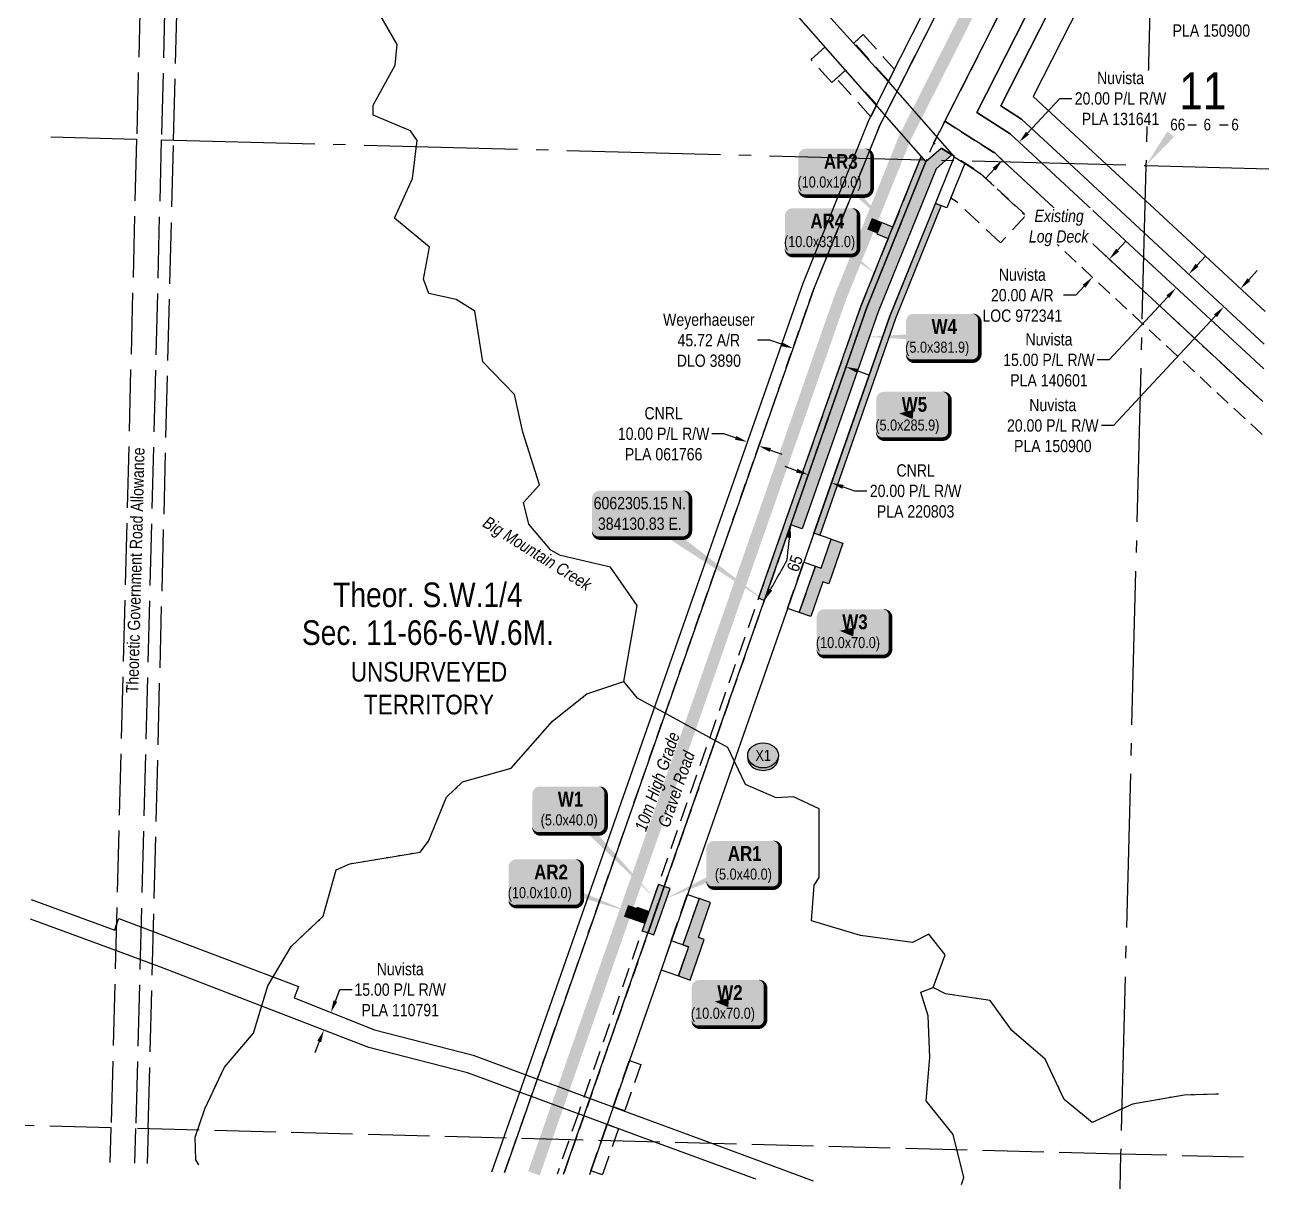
# Model space of a CAD drawing. Extents: x 382218 to 386165, y 6061827 to 6065494.
# Drawn here: x 383530 to 384559, y 6061827 to 6062773 of the extents above; entities that cross this region are included whole.
import ezdxf
from ezdxf.enums import TextEntityAlignment as Align

# ---------------------------------------------------------------- set-up
doc = ezdxf.new("R2010")
doc.units = 0
doc.header["$LTSCALE"] = 5
doc.header["$PDMODE"] = 35
doc.header["$PDSIZE"] = 0.5
for name, pattern in [('foc-ACCESSROAD', [3.75, 2.5, -1.25]), ('foc-QUARTERLINE', [33, 25, -3, 2, -3]), ('foc-UNSURVEYED', [12.5, 10, -2.5]), ('foc-WHEELTRACKS', [2, 0.4, -1.6]), ('HIDDEN2', [4.7625, 3.175, -1.5875])]:
    doc.linetypes.add(name, pattern=pattern)
doc.layers.get('Defpoints').update_dxf_attribs({"color": 9})
for name, color, linetype in [('10', 1, 'Continuous'), ('9', 3, 'Continuous'), ('AS-ROADS', 254, 'Continuous'), ('C-RW', 13, 'Continuous'), ('C-SYMBOL', 7, 'Continuous'), ('DETAIL-T', 7, 'Continuous'), ('F-AR', 190, 'foc-ACCESSROAD'), ('F-RW', 190, 'Continuous'), ('L-ROAD-T', 7, 'Continuous'), ('L-SECLBL', 7, 'Continuous'), ('L-SECQ', 8, 'foc-QUARTERLINE'), ('L-UNS-T', 3, 'Continuous'), ('L-USEC', 7, 'foc-UNSURVEYED'), ('P-CROSSINGS', 250, 'Continuous'), ('P-TEMP-BLOCKS', 250, 'Continuous'), ('P-TEMP-BLUE', 146, 'Continuous'), ('P-WORKAREA', 113, 'Continuous'), ('P-WORKAREA-H', 111, 'Continuous'), ('T-CREEK', 160, 'Continuous'), ('T-EXISTING RTF', 220, 'HIDDEN2'), ('T-EXISTING RTF-T', 220, 'Continuous'), ('T-WATER-P3', 160, 'foc-WHEELTRACKS'), ('T-WATER-T', 170, 'Continuous')]:
    doc.layers.add(name, color=color, linetype=linetype)
for name, color, linetype, lineweight in [('C-RW-T', 13, 'Continuous', 9), ('F-AR-T', 190, 'Continuous', 9), ('F-RW-T', 190, 'Continuous', 9), ('T-TEXT', 48, 'Continuous', 18), ('T-TIE-T', 201, 'Continuous', 18)]:
    doc.layers.add(name, color=color, linetype=linetype, lineweight=lineweight)
doc.layers.add('P-TEMP-BLUE-H', color=7, linetype='Continuous', true_color=0x99e6ff)
doc.styles.add('175L', font='ARIALN.TTF', dxfattribs={"height": 20})
doc.styles.add('80', font='ARIALN.TTF', dxfattribs={"height": 10})
doc.styles.add('80CG', font='ARIALN.TTF', dxfattribs={"height": 10})
doc.styles.add('80L', font='ARIALN.TTF', dxfattribs={"height": 10})
doc.styles.add('BOLD', font='ARIALNB.TTF')
doc.styles.add('Crossing', font='ARIALN.TTF', dxfattribs={"height": 10})
doc.styles.add('foc-LtypeFont', font='ARIALN.TTF', dxfattribs={"height": 7.35})
doc.styles.add('SIMPLEX', font='ARIALN.TTF')
doc.linetypes.add('foc-TOPO-flowdirection-NOLINE', pattern='A,0,[">",foc-LtypeFont,S=0.3,R=0,X=0,Y=-0.945],-20,[">",foc-LtypeFont,S=0.3,R=0,X=0,Y=-0.945],0', length=20)
doc.dimstyles.new('Compass 5 000', dxfattribs={"dimscale": 5, "dimtxt": 9, "dimasz": 2, "dimexe": 0.2, "dimexo": 0.0625, "dimgap": 0.5, "dimtad": 0, "dimtih": 1, "dimtoh": 1, "dimzin": 0, "dimdsep": 46, "dimtxsty": '80CG', "dimcen": 0.1, "dimse1": 1, "dimse2": 1, "dimclrd": 256, "dimclrt": 256, "dimaunit": 1, "dimadec": 4, "dimazin": 0, "dimtfac": 0.06, "dimtofl": 0, "dimtmove": 0, "dimatfit": 1, "dimfxl": 0.2, "dimtolj": 1, "dimtzin": 0, "dimlwd": -1, "dimarcsym": 0})

# ---------------------------------------------------------------- blocks, each defined once
blk = doc.blocks.new('*D19')
at = {"layer": 'Defpoints', "color": 0, "transparency": 16777216}
for p in [(384154.3, 6062510.1), (384029, 6062152.5), (384072.1, 6062137.4)]:
    blk.add_point(p, dxfattribs=at)
at = {"layer": 'F-AR-T', "transparency": 16777216}
for p, q in [((384135.4, 6062516.7), (384125.4, 6062516.7)), ((384144.8, 6062513.4), (384135.4, 6062516.7)), ((384206.8, 6062491.7), (384216.3, 6062488.4))]:
    blk.add_line(p, q, dxfattribs=at)
for points in [[(384145.4, 6062515), (384144.3, 6062511.8), (384154.3, 6062510.1)], [(384207.4, 6062493.3), (384206.3, 6062490.1), (384197.4, 6062495)]]:
    blk.add_solid(points, dxfattribs=at)
at = {"layer": 'F-AR-T', "transparency": 16777216, "insert": (384085.7, 6062516.7), "char_height": 10, "attachment_point": 5, "style": '80CG'}
blk.add_mtext('\\A1;Weyerhaeuser\\P45.72 A/R\\PDLO 3890', dxfattribs=at)
blk = doc.blocks.new('*D23')
at = {"layer": 'Defpoints', "color": 0, "transparency": 16777216}
for p in [(384417, 6062577.4), (384397.8, 6062568), (384403.4, 6062562.8)]:
    blk.add_point(p, dxfattribs=at)
at = {"layer": 'F-RW-T', "transparency": 16777216}
for p, q in [((384418.2, 6062590), (384425, 6062597.3)), ((384384.2, 6062553.3), (384374.2, 6062553.3)), ((384391, 6062560.6), (384384.2, 6062553.3))]:
    blk.add_line(p, q, dxfattribs=at)
for points in [[(384417, 6062591.1), (384419.4, 6062588.8), (384411.4, 6062582.6)], [(384389.8, 6062561.8), (384392.2, 6062559.5), (384397.8, 6062568)]]:
    blk.add_solid(points, dxfattribs=at)
at = {"layer": 'F-RW-T', "transparency": 16777216, "insert": (384340.7, 6062553.3), "char_height": 10, "attachment_point": 5, "style": '80CG'}
blk.add_mtext('\\A1;Nuvista\\P20.00 A/R\\PLOC 972341', dxfattribs=at)
blk = doc.blocks.new('*D25')
at = {"layer": 'Defpoints', "color": 0, "transparency": 16777216}
for p in [(383775.8, 6061970.8), (383778.2, 6061969.9), (383770.1, 6061956.5)]:
    blk.add_point(p, dxfattribs=at)
at = {"layer": 'F-RW-T', "transparency": 16777216}
for p, q in [((383781.9, 6061979.2), (383785.5, 6061988.5)), ((383785.5, 6061988.5), (383795.5, 6061988.5)), ((383768.8, 6061946.3), (383765.1, 6061937))]:
    blk.add_line(p, q, dxfattribs=at)
for points in [[(383780.3, 6061979.8), (383783.4, 6061978.6), (383778.2, 6061969.9)], [(383767.2, 6061946.9), (383770.3, 6061945.7), (383772.5, 6061955.6)]]:
    blk.add_solid(points, dxfattribs=at)
at = {"layer": 'F-RW-T', "transparency": 16777216, "insert": (383834.6, 6061988.5), "char_height": 10, "attachment_point": 5, "style": '80CG'}
blk.add_mtext('\\A1;Nuvista\\P15.00 P/L R/W^JPLA 110791', dxfattribs=at)
blk = doc.blocks.new('*D26')
at = {"layer": 'Defpoints', "color": 0, "transparency": 16777216}
for p in [(384324.5, 6062663.2), (384377.3, 6062641.5), (384363.7, 6062626.8)]:
    blk.add_point(p, dxfattribs=at)
at = {"layer": 'F-RW-T', "transparency": 16777216}
for p, q in [((384345, 6062685.2), (384371.1, 6062713.3)), ((384371.1, 6062713.3), (384381.1, 6062713.3)), ((384317.7, 6062655.8), (384310.9, 6062648.5))]:
    blk.add_line(p, q, dxfattribs=at)
for points in [[(384343.7, 6062686.3), (384346.2, 6062684), (384338.2, 6062677.8)], [(384316.5, 6062657), (384319, 6062654.7), (384324.5, 6062663.2)]]:
    blk.add_solid(points, dxfattribs=at)
at = {"layer": 'F-RW-T', "transparency": 16777216, "insert": (384420.6, 6062713.3), "char_height": 10, "attachment_point": 5, "style": '80CG', "bg_fill": 3, "box_fill_scale": 1.1, "bg_fill_color": 256, "bg_fill_true_color": 13158600, "bg_fill_transparency": 0}
blk.add_mtext('\\A1;Nuvista\\P20.00 P/L R/W\\PPLA 131641', dxfattribs=at)
blk = doc.blocks.new('*D27')
at = {"layer": 'Defpoints', "color": 0, "transparency": 16777216}
for p in [(384466.9, 6062579), (384456.7, 6062568), (384465.9, 6062559.4)]:
    blk.add_point(p, dxfattribs=at)
at = {"layer": 'F-RW-T', "transparency": 16777216}
for p, q in [((384482.9, 6062577.8), (384489.7, 6062585.1)), ((384459.1, 6062552.1), (384411.5, 6062500.7)), ((384411.5, 6062500.7), (384401.5, 6062500.7))]:
    blk.add_line(p, q, dxfattribs=at)
for points in [[(384481.7, 6062578.9), (384484.1, 6062576.6), (384476.1, 6062570.4)], [(384457.9, 6062553.2), (384460.3, 6062551), (384465.9, 6062559.4)]]:
    blk.add_solid(points, dxfattribs=at)
at = {"layer": 'F-RW-T', "transparency": 16777216, "insert": (384362.4, 6062500.7), "char_height": 10, "attachment_point": 5, "style": '80CG'}
blk.add_mtext('\\A1;Nuvista\\P15.00 P/L R/W\\PPLA 140601', dxfattribs=at)
blk = doc.blocks.new('*D28')
at = {"layer": 'Defpoints', "color": 0, "transparency": 16777216}
for p in [(384513.1, 6062563.4), (384499.5, 6062548.7), (384504.6, 6062543.9)]:
    blk.add_point(p, dxfattribs=at)
at = {"layer": 'F-RW-T', "transparency": 16777216}
for p, q in [((384525, 6062565.9), (384531.8, 6062573.3)), ((384497.8, 6062536.6), (384415, 6062447.3)), ((384415, 6062447.3), (384405, 6062447.3))]:
    blk.add_line(p, q, dxfattribs=at)
for points in [[(384523.8, 6062567.1), (384526.2, 6062564.8), (384518.2, 6062558.6)], [(384496.6, 6062537.7), (384499.1, 6062535.5), (384504.6, 6062543.9)]]:
    blk.add_solid(points, dxfattribs=at)
at = {"layer": 'F-RW-T', "transparency": 16777216, "insert": (384365.5, 6062447.3), "char_height": 10, "attachment_point": 5, "style": '80CG'}
blk.add_mtext('\\A1;Nuvista\\P20.00 P/L R/W\\PPLA 150900', dxfattribs=at)
blk = doc.blocks.new('*D30')
at = {"layer": 'Defpoints', "color": 0, "transparency": 16777216}
for p in [(384379.7, 6062818.3), (384368.7, 6062796.7), (384386.5, 6062787.6)]:
    blk.add_point(p, dxfattribs=at)
at = {"layer": 'F-RW-T', "transparency": 16777216}
for p, q in [((384370.8, 6062822.9), (384361.9, 6062827.4)), ((384406.4, 6062804.7), (384444.9, 6062785.2)), ((384444.9, 6062785.2), (384454.9, 6062785.2))]:
    blk.add_line(p, q, dxfattribs=at)
for points in [[(384371.5, 6062824.3), (384370, 6062821.4), (384379.7, 6062818.3)], [(384407.2, 6062806.2), (384405.7, 6062803.3), (384397.5, 6062809.3)]]:
    blk.add_solid(points, dxfattribs=at)
at = {"layer": 'F-RW-T', "transparency": 16777216, "insert": (384494.5, 6062785.2), "char_height": 10, "attachment_point": 5, "style": '80CG'}
blk.add_mtext('\\A1;Nuvista\\P20.00 P/L R/W\\PPLA 150900', dxfattribs=at)
blk = doc.blocks.new('L-SECLBL')
at = {"layer": '9', "color": 7}
for p, q in [((-5.1, -27.8), (-12.3, -27.8)), ((20.7, -27.8), (13.5, -27.8))]:
    blk.add_line(p, q, dxfattribs=at)
at = {"layer": '10', "color": 2, "style": 'SIMPLEX'}
blk.add_attdef('SEC', text='', height=30, dxfattribs=at).set_placement((0, 0), align=Align.MIDDLE)
at = {"layer": '10', "color": 5, "style": '80L'}
blk.add_attdef('TWP', text='', height=9.5, dxfattribs=at).set_placement((-14.4, -27.4), align=Align.MIDDLE_RIGHT)
blk.add_attdef('RGE', text='', height=9.5, dxfattribs=at).set_placement((3.6, -27.4), align=Align.MIDDLE_CENTER)
blk.add_attdef('MER', text='', height=9.5, dxfattribs=at).set_placement((23.2, -27.4), align=Align.MIDDLE_LEFT)
blk = doc.blocks.new('*D32')
at = {"layer": 'C-RW-T', "transparency": 16777216}
for p, q in [((384098, 6062440.6), (384088, 6062440.6)), ((384107.5, 6062437.3), (384098, 6062440.6)), ((384135.8, 6062427.4), (384145.2, 6062424.1))]:
    blk.add_line(p, q, dxfattribs=at)
for points in [[(384108, 6062438.9), (384106.9, 6062435.8), (384116.9, 6062434)], [(384136.3, 6062429), (384135.2, 6062425.9), (384126.3, 6062430.7)]]:
    blk.add_solid(points, dxfattribs=at)
at = {"layer": 'Defpoints', "color": 0, "transparency": 16777216}
for p in [(384116.9, 6062434), (384114.8, 6062428.1), (384124.3, 6062424.8)]:
    blk.add_point(p, dxfattribs=at)
at = {"layer": 'C-RW-T', "transparency": 16777216, "insert": (384048.9, 6062440.6), "char_height": 10, "attachment_point": 5, "style": '80CG'}
blk.add_mtext('\\A1;CNRL\\P10.00 P/L R/W\\PPLA 061766', dxfattribs=at)
blk = doc.blocks.new('*D34')
at = {"layer": 'C-RW-T', "transparency": 16777216}
for p, q in [((384157.1, 6062410.6), (384147.7, 6062413.9)), ((384194.9, 6062397.4), (384204.3, 6062394.1)), ((384204.3, 6062394.1), (384214.3, 6062394.1))]:
    blk.add_line(p, q, dxfattribs=at)
for points in [[(384157.7, 6062412.2), (384156.6, 6062409), (384166.6, 6062407.3)], [(384195.4, 6062399), (384194.3, 6062395.8), (384185.4, 6062400.7)]]:
    blk.add_solid(points, dxfattribs=at)
at = {"layer": 'Defpoints', "color": 0, "transparency": 16777216}
for p in [(384185.4, 6062400.7), (384135, 6062317), (384153.8, 6062310.4)]:
    blk.add_point(p, dxfattribs=at)
at = {"layer": 'C-RW-T', "transparency": 16777216, "insert": (384253.9, 6062394.1), "char_height": 10, "attachment_point": 5, "style": '80CG'}
blk.add_mtext('\\A1;CNRL\\P20.00 P/L R/W\\PPLA 220803', dxfattribs=at)
blk = doc.blocks.new('*U42')
h = blk.add_hatch(color=111)
edge = h.paths.add_edge_path()
edge.add_line((-24, -20), (24, -20))
edge.add_arc((24, -14), 6, 270, 360)
edge.add_line((30, -14), (30, 12.5))
edge.add_arc((24, 12.5), 6, 0, 90)
edge.add_line((24, 18.5), (-24, 18.5))
edge.add_arc((-24, 12.5), 6, 90, 180)
edge.add_line((-30, 12.5), (-30, -14))
edge.add_arc((-24, -14), 6, 180, 270)
at = {"color": 250, "flags": 128}
blk.add_lwpolyline([(-24, -20, 3, 3, 0), (24, -20, 3, 3, 0.414214), (30, -14, 3, 3, 0), (30, 12.5, 3, 0, 0.414214), (24, 18.5, 0, 0, 0), (-24, 18.5, 0, 0, 0.414214), (-30, 12.5, 0, 0, 0), (-30, -14, 0, 3, 0.414214)], format="xyseb", close=True, dxfattribs=at)
at = {"flags": 128}
blk.add_lwpolyline([(-65.2, -29.3, 0, 7.5, 0), (0, 0, 0, 0, 0)], format="xyseb", dxfattribs=at)
at = {"color": 250}
for tag, p, height, style in [('TEMP_AREA_W1_001', (-9.2, 2.2), 12, 'BOLD'), ('ENTER_TEXT_001', (-30.7, -13.1), 9, '80')]:
    blk.add_attdef(tag, p, '', height=height, dxfattribs=dict(at, style=style))
blk = doc.blocks.new('*U36')
h = blk.add_hatch(color=111)
edge = h.paths.add_edge_path()
edge.add_line((-24, -20), (24, -20))
edge.add_arc((24, -14), 6, 270, 360)
edge.add_line((30, -14), (30, 12.5))
edge.add_arc((24, 12.5), 6, 0, 90)
edge.add_line((24, 18.5), (-24, 18.5))
edge.add_arc((-24, 12.5), 6, 90, 180)
edge.add_line((-30, 12.5), (-30, -14))
edge.add_arc((-24, -14), 6, 180, 270)
at = {"color": 250, "flags": 128}
blk.add_lwpolyline([(-24, -20, 3, 3, 0), (24, -20, 3, 3, 0.414214), (30, -14, 3, 3, 0), (30, 12.5, 3, 0, 0.414214), (24, 18.5, 0, 0, 0), (-24, 18.5, 0, 0, 0.414214), (-30, 12.5, 0, 0, 0), (-30, -14, 0, 3, 0.414214)], format="xyseb", close=True, dxfattribs=at)
at = {"flags": 128}
blk.add_lwpolyline([(69, -24.6, 0, 7.5, 0), (0, 0, 0, 0, 0)], format="xyseb", dxfattribs=at)
at = {"color": 250}
for tag, p, height, style in [('TEMP_AREA_W1_001', (-9.2, 2.2), 12, 'BOLD'), ('ENTER_TEXT_001', (-30.7, -13.1), 9, '80')]:
    blk.add_attdef(tag, p, '', height=height, dxfattribs=dict(at, style=style))
blk = doc.blocks.new('*U38')
h = blk.add_hatch(color=111)
edge = h.paths.add_edge_path()
edge.add_line((-24, -20), (24, -20))
edge.add_arc((24, -14), 6, 270, 360)
edge.add_line((30, -14), (30, 12.5))
edge.add_arc((24, 12.5), 6, 0, 90)
edge.add_line((24, 18.5), (-24, 18.5))
edge.add_arc((-24, 12.5), 6, 90, 180)
edge.add_line((-30, 12.5), (-30, -14))
edge.add_arc((-24, -14), 6, 180, 270)
at = {"color": 250, "flags": 128}
blk.add_lwpolyline([(-24, -20, 3, 3, 0), (24, -20, 3, 3, 0.414214), (30, -14, 3, 3, 0), (30, 12.5, 3, 0, 0.414214), (24, 18.5, 0, 0, 0), (-24, 18.5, 0, 0, 0.414214), (-30, 12.5, 0, 0, 0), (-30, -14, 0, 3, 0.414214)], format="xyseb", close=True, dxfattribs=at)
at = {"flags": 128}
blk.add_lwpolyline([(44.4, -35.3, 0, 7.5, 0), (0, 0, 0, 0, 0)], format="xyseb", dxfattribs=at)
at = {"color": 250}
for tag, p, height, style in [('TEMP_AREA_W1_001', (-9.2, 2.2), 12, 'BOLD'), ('ENTER_TEXT_001', (-30.7, -13.1), 9, '80')]:
    blk.add_attdef(tag, p, '', height=height, dxfattribs=dict(at, style=style))
blk = doc.blocks.new('*U37')
h = blk.add_hatch(color=111)
edge = h.paths.add_edge_path()
edge.add_line((-24, -20), (24, -20))
edge.add_arc((24, -14), 6, 270, 360)
edge.add_line((30, -14), (30, 12.5))
edge.add_arc((24, 12.5), 6, 0, 90)
edge.add_line((24, 18.5), (-24, 18.5))
edge.add_arc((-24, 12.5), 6, 90, 180)
edge.add_line((-30, 12.5), (-30, -14))
edge.add_arc((-24, -14), 6, 180, 270)
at = {"color": 250, "flags": 128}
blk.add_lwpolyline([(-24, -20, 3, 3, 0), (24, -20, 3, 3, 0.414214), (30, -14, 3, 3, 0), (30, 12.5, 3, 0, 0.414214), (24, 18.5, 0, 0, 0), (-24, 18.5, 0, 0, 0.414214), (-30, 12.5, 0, 0, 0), (-30, -14, 0, 3, 0.414214)], format="xyseb", close=True, dxfattribs=at)
at = {"flags": 128}
blk.add_lwpolyline([(39.6, -40.3, 0, 7.5, 0), (0, 0, 0, 0, 0)], format="xyseb", dxfattribs=at)
at = {"color": 250}
for tag, p, height, style in [('TEMP_AREA_W1_001', (-9.2, 2.2), 12, 'BOLD'), ('ENTER_TEXT_001', (-30.7, -13.1), 9, '80')]:
    blk.add_attdef(tag, p, '', height=height, dxfattribs=dict(at, style=style))
blk = doc.blocks.new('*U41')
h = blk.add_hatch(color=111)
edge = h.paths.add_edge_path()
edge.add_line((-24, -20), (24, -20))
edge.add_arc((24, -14), 6, 270, 360)
edge.add_line((30, -14), (30, 12.5))
edge.add_arc((24, 12.5), 6, 0, 90)
edge.add_line((24, 18.5), (-24, 18.5))
edge.add_arc((-24, 12.5), 6, 90, 180)
edge.add_line((-30, 12.5), (-30, -14))
edge.add_arc((-24, -14), 6, 180, 270)
at = {"color": 250, "flags": 128}
blk.add_lwpolyline([(-24, -20, 3, 3, 0), (24, -20, 3, 3, 0.414214), (30, -14, 3, 3, 0), (30, 12.5, 3, 0, 0.414214), (24, 18.5, 0, 0, 0), (-24, 18.5, 0, 0, 0.414214), (-30, 12.5, 0, 0, 0), (-30, -14, 0, 3, 0.414214)], format="xyseb", close=True, dxfattribs=at)
at = {"flags": 128}
blk.add_lwpolyline([(69.7, -72.4, 0, 7.5, 0), (0, 0, 0, 0, 0)], format="xyseb", dxfattribs=at)
at = {"color": 250}
for tag, p, height, style in [('TEMP_AREA_W1_001', (-9.2, 2.2), 12, 'BOLD'), ('ENTER_TEXT_001', (-30.7, -13.1), 9, '80')]:
    blk.add_attdef(tag, p, '', height=height, dxfattribs=dict(at, style=style))
blk = doc.blocks.new('*U39')
h = blk.add_hatch(color=111)
edge = h.paths.add_edge_path()
edge.add_line((-24, -20), (24, -20))
edge.add_arc((24, -14), 6, 270, 360)
edge.add_line((30, -14), (30, 12.5))
edge.add_arc((24, 12.5), 6, 0, 90)
edge.add_line((24, 18.5), (-24, 18.5))
edge.add_arc((-24, 12.5), 6, 90, 180)
edge.add_line((-30, 12.5), (-30, -14))
edge.add_arc((-24, -14), 6, 180, 270)
at = {"color": 250, "flags": 128}
blk.add_lwpolyline([(-24, -20, 3, 3, 0), (24, -20, 3, 3, 0.414214), (30, -14, 3, 3, 0), (30, 12.5, 3, 0, 0.414214), (24, 18.5, 0, 0, 0), (-24, 18.5, 0, 0, 0.414214), (-30, 12.5, 0, 0, 0), (-30, -14, 0, 3, 0.414214)], format="xyseb", close=True, dxfattribs=at)
at = {"flags": 128}
blk.add_lwpolyline([(-61.8, -0.2, 0, 7.5, 0), (0, 0, 0, 0, 0)], format="xyseb", dxfattribs=at)
at = {"color": 250}
for tag, p, height, style in [('TEMP_AREA_W1_001', (-9.2, 2.2), 12, 'BOLD'), ('ENTER_TEXT_001', (-30.7, -13.1), 9, '80')]:
    blk.add_attdef(tag, p, '', height=height, dxfattribs=dict(at, style=style))
blk = doc.blocks.new('*U40')
at = {"true_color": 0x99e6ff}
h = blk.add_hatch(color=141, dxfattribs=at)
edge = h.paths.add_edge_path()
edge.add_line((-24, -20), (24, -20))
edge.add_arc((24, -14), 6, 270, 360)
edge.add_line((30, -14), (30, 12.5))
edge.add_arc((24, 12.5), 6, 0, 90)
edge.add_line((24, 18.5), (-24, 18.5))
edge.add_arc((-24, 12.5), 6, 90, 180)
edge.add_line((-30, 12.5), (-30, -14))
edge.add_arc((-24, -14), 6, 180, 270)
at = {"color": 250, "flags": 128}
blk.add_lwpolyline([(-24, -20, 3, 3, 0), (24, -20, 3, 3, 0.414214), (30, -14, 3, 3, 0), (30, 12.5, 3, 0, 0.414214), (24, 18.5, 0, 0, 0), (-24, 18.5, 0, 0, 0.414214), (-30, 12.5, 0, 0, 0), (-30, -14, 0, 3, 0.414214)], format="xyseb", close=True, dxfattribs=at)
at = {"flags": 128}
blk.add_lwpolyline([(-11.3, 0.9, 0, 7.5, 0), (0, 0, 0, 0, 0)], format="xyseb", dxfattribs=at)
at = {"color": 250}
for tag, p, height, style in [('TEMP_AREA_W1_001', (-9.2, 2.2), 12, 'BOLD'), ('ENTER_TEXT_001', (-30.7, -13.1), 9, '80')]:
    blk.add_attdef(tag, p, '', height=height, dxfattribs=dict(at, style=style))
blk = doc.blocks.new('*U43')
h = blk.add_hatch(color=254)
edge = h.paths.add_edge_path()
edge.add_line((-34, -20), (34, -20))
edge.add_arc((34, -14), 6, 270, 360)
edge.add_line((40, -14), (40, 12.5))
edge.add_arc((34, 12.5), 6, 0, 90)
edge.add_line((34, 18.5), (-34, 18.5))
edge.add_arc((-34, 12.5), 6, 90, 180)
edge.add_line((-40, 12.5), (-40, -14))
edge.add_arc((-34, -14), 6, 180, 270)
at = {"color": 1, "flags": 128}
blk.add_lwpolyline([(-34, -20, 3, 3, 0), (34, -20, 3, 3, 0.414214), (40, -14, 3, 3, 0), (40, 12.5, 3, 0, 0.414214), (34, 18.5, 0, 0, 0), (-34, 18.5, 0, 0, 0.414214), (-40, 12.5, 0, 0, 0), (-40, -14, 0, 3, 0.414214)], format="xyseb", close=True, dxfattribs=at)
blk.add_lwpolyline([(100.1, -70.6, 0, 10, 0), (0, 0, 5, 5, 0)], format="xyseb", dxfattribs=at)
at = {"color": 1, "style": '80'}
blk.add_attdef('ENTER_TEXT_001', (-37.4, -5), '', height=10, dxfattribs=at)
blk = doc.blocks.new('xing2')
h = blk.add_hatch(color=50)
h.dxf.hatch_style = 1
edge = h.paths.add_edge_path()
edge.add_ellipse((0, 0), major_axis=(-12.5, 0), ratio=0.816297, start_angle=0, end_angle=360)
h = blk.add_hatch(color=250)
h.dxf.hatch_style = 1
edge = h.paths.add_edge_path()
edge.add_ellipse((0, -2), major_axis=(-12.5, 0), ratio=0.816297, start_angle=0, end_angle=180)
edge.add_line((12.5, -2), (12.5, 0))
edge.add_ellipse((0, 0), major_axis=(-12.5, 0), ratio=0.816297, start_angle=0, end_angle=180, ccw=False)
edge.add_line((-12.5, 0), (-12.5, -2))
at = {"color": 250}
blk.add_ellipse((0, 0), major_axis=(-12.5, 0), ratio=0.816297, dxfattribs=at)
blk.add_ellipse((0, -2), major_axis=(-12.5, 0), ratio=0.816297, start_param=0, end_param=3.141593, dxfattribs=at)
at = {"color": 250, "style": 'Crossing'}
blk.add_attdef('CROSSING', text='', height=9, dxfattribs=at).set_placement((0.1, 0), align=Align.MIDDLE_CENTER)
at = {"color": 250, "style": 'Crossing', "flags": 1}
for tag, p in [('OWNER', (0.1, -12.5)), ('DESCRIPTION', (0.1, -25.8)), ('LOCATION', (0.1, -39.3)), ('DWG_REF', (0.1, -52.8))]:
    blk.add_attdef(tag, text='', height=9, dxfattribs=at).set_placement(p, align=Align.MIDDLE_CENTER)

msp = doc.modelspace()

# ---------------------------------------------------------------- hatches: boundary and pattern name
at = {"layer": 'P-TEMP-BLUE-H'}
h = msp.add_hatch(color=256, dxfattribs=at)
h.dxf.hatch_style = 1
h.paths.add_polyline_path([(384274.676, 6062626.163), (384237.553, 6062534.453), (384175.88, 6062358.224), (384171.163, 6062359.875), (384232.875, 6062536.217), (384270.043, 6062628.039)])
h = msp.add_hatch(color=256, dxfattribs=at)
h.dxf.hatch_style = 1
h.paths.add_polyline_path([(384185.316, 6062354.922), (384194.751, 6062351.62), (384183.194, 6062318.597), (384178.476, 6062320.248), (384168.571, 6062291.942), (384159.135, 6062295.244), (384172.343, 6062332.985), (384177.061, 6062331.334)])
h = msp.add_hatch(color=256, dxfattribs=at)
h.dxf.hatch_style = 1
h.paths.add_polyline_path([(384087.154, 6062059.296), (384077.719, 6062062.598), (384064.511, 6062024.857), (384069.229, 6062023.206), (384060.974, 6061999.618), (384070.409, 6061996.316), (384081.966, 6062029.339), (384077.248, 6062030.99)])
at = {"layer": 'P-WORKAREA-H'}
h = msp.add_hatch(color=256, dxfattribs=at)
h.dxf.hatch_style = 1
h.paths.add_polyline_path([(384126.112, 6062306.801), (384209.485, 6062545.038), (384258.535, 6062666.212), (384262.227, 6062662.013), (384214.163, 6062543.274), (384130.83, 6062305.15)])
h = msp.add_hatch(color=256, dxfattribs=at)
h.dxf.hatch_style = 1
h.paths.add_polyline_path([(384283.497, 6062667.406), (384270.606, 6062656.069), (384223.519, 6062539.745), (384161.736, 6062363.2), (384152.3, 6062366.502), (384214.163, 6062543.274), (384262.227, 6062662.013), (384274.698, 6062672.98)])
h = msp.add_hatch(color=256, dxfattribs=at)
h.dxf.hatch_style = 1
h.paths.add_polyline_path([(384235.284, 6062608.773), (384226.018, 6062612.523), (384222.267, 6062603.257), (384231.533, 6062599.507)])
h = msp.add_hatch(color=256, dxfattribs=at)
h.dxf.hatch_style = 1
h.paths.add_polyline_path([(384031.488, 6062036.413), (384036.205, 6062034.762), (384049.413, 6062072.503), (384044.696, 6062074.154)])
h = msp.add_hatch(color=256, dxfattribs=at)
h.dxf.hatch_style = 1
h.paths.add_polyline_path([(384036.205, 6062034.762), (384040.923, 6062033.111), (384054.131, 6062070.852), (384049.413, 6062072.503)])
h = msp.add_hatch(color=256, dxfattribs=at)
h.dxf.hatch_style = 1
h.paths.add_polyline_path([(384036.926, 6062051.968), (384027.491, 6062055.27), (384024.189, 6062045.835), (384033.624, 6062042.533)])

# ---------------------------------------------------------------- linework, layer by layer
at = {"layer": 'AS-ROADS', "const_width": 9.996, "flags": 128}
for points in [[(384536.163, 6063261.118), (384473.854, 6063144.584), (384467.181, 6063126.815), (384430.304, 6063049.707), (384398.224, 6062983.525), (384260.839, 6062712.334), (384245.62, 6062682.291), (384192.635, 6062551.395), (383962.589, 6061894.028), (383943.345, 6061839.037)], [(384216.454, 6062611.459), (384224.09, 6062608.368)], [(384018.309, 6062052.629), (384025.666, 6062050.054)]]:
    msp.add_lwpolyline(points, dxfattribs=at)
at = {"layer": 'C-RW', "flags": 128}
for points in [[(383967.49, 6061838.408), (384214.163, 6062543.274), (384262.227, 6062662.013), (384216.53, 6062713.979), (384085.068, 6062863.472), (383964.051, 6062869.973), (383974.376, 6063062.085), (383994.34, 6063061.012), (383985.203, 6062887.442), (384091.52, 6062881.845), (384231.543, 6062727.182), (384285.389, 6062665.95), (384232.875, 6062536.217), (383988.48, 6061837.862)], [(384367.74, 6062995.726), (384231.662, 6062727.115), (384215.819, 6062695.842), (384162.022, 6062562.94), (383931.717, 6061904.832), (383909.005, 6061839.931)], [(384378.055, 6062993.969), (384240.579, 6062722.597), (384224.927, 6062691.7), (384171.378, 6062559.412), (383941.152, 6061901.53), (383919.5, 6061839.658)]]:
    msp.add_lwpolyline(points, dxfattribs=at)
at = {"layer": 'F-AR', "flags": 128}
for points in [[(383919.5, 6061839.658), (383941.152, 6061901.53), (384171.378, 6062559.412), (384224.927, 6062691.7), (384240.579, 6062722.597), (384378.055, 6062993.969), (384406.581, 6063052.763), (384425.694, 6063092.728), (384437.911, 6063118.272), (384446.258, 6063135.726), (384452.961, 6063153.579), (384453.981, 6063155.487), (384559.042, 6063352.007)], [(384556.439, 6063250.277), (384494.844, 6063135.081), (384488.354, 6063117.797), (384451.019, 6063039.733), (384418.825, 6062973.315), (384281.349, 6062701.943), (384266.568, 6062672.765), (384214.153, 6062543.28), (383984.29, 6061886.434), (383967.484, 6061838.408)], [(384535.707, 6062440.116), (384437.994, 6062530.706), (384306.254, 6062652.841), (384290.869, 6062662.735), (384268.551, 6062676.875), (384277.667, 6062694.776), (384300.523, 6062680.291), (384318.537, 6062668.73), (384325.986, 6062661.823), (384438.675, 6062557.348), (384536.389, 6062466.756)]]:
    msp.add_lwpolyline(points, dxfattribs=at)
at = {"layer": 'F-RW'}
for points in [[(384536.389, 6062466.756), (384438.675, 6062557.348), (384325.986, 6062661.823), (384318.537, 6062668.73), (384300.523, 6062680.291), (384277.666, 6062694.778), (384418.194, 6062971.097), (384451.019, 6063039.733), (384488.354, 6063117.797), (384494.844, 6063135.081), (384556.439, 6063250.277)], [(384555.299, 6063205.746), (384513.097, 6063126.819), (384506.758, 6063109.936), (384449.766, 6062990.766), (384437.157, 6062964.399), (384303.77, 6062701.853), (384309.783, 6062698.124), (384330.822, 6062684.629), (384356.268, 6062661.036), (384439.358, 6062584.003), (384537.071, 6062493.411)], [(384537.071, 6062493.411), (384439.358, 6062584.003), (384356.268, 6062661.036), (384330.822, 6062684.629), (384309.783, 6062698.124), (384303.77, 6062701.853), (384437.157, 6062964.399), (384449.766, 6062990.766), (384506.758, 6063109.936), (384513.097, 6063126.819), (384555.299, 6063205.746)], [(384554.446, 6063172.414), (384526.76, 6063120.643), (384520.551, 6063104.016), (384451.856, 6062960.367), (384448.836, 6062954.423), (384323.27, 6062707.234), (384340.046, 6062696.537), (384378.974, 6062660.447), (384439.869, 6062603.989), (384537.583, 6062513.398)], [(384537.583, 6062513.398), (384439.869, 6062603.989), (384378.974, 6062660.447), (384340.046, 6062696.537), (384323.27, 6062707.234), (384448.836, 6062954.423), (384451.856, 6062960.367), (384520.551, 6063104.016), (384526.76, 6063120.643), (384554.446, 6063172.414)], [(384553.307, 6063127.887), (384545.022, 6063112.396), (384538.966, 6063096.173), (384469.785, 6062951.518), (384447.647, 6062907.944), (384349.601, 6062714.951), (384409.239, 6062659.661), (384440.551, 6062630.631), (384538.264, 6062540.041)], [(383534.354, 6062061.958), (383602.361, 6062037.018), (383603.66, 6062040.562), (383605.808, 6062046.418), (383633.712, 6062035.852), (383751.866, 6061991.113), (383748.282, 6061981.765), (383813.573, 6061955.836), (383893.909, 6061935.113), (383910.048, 6061929.166), (383919.445, 6061925.703), (383944.096, 6061916.618), (383963.072, 6061909.626), (383986.876, 6061900.854), (384088.563, 6061863.377), (384170.684, 6061833.118)], [(384123.963, 6061834.335), (384041.84, 6061864.593), (383981.905, 6061886.684), (383958.282, 6061895.389), (383939.125, 6061902.448), (383931.652, 6061905.201), (383915.005, 6061911.336), (383905.607, 6061914.798), (383889.452, 6061920.751), (383809.007, 6061941.502), (383639.184, 6062006.962), (383633.028, 6062009.264), (383603.137, 6062020.255), (383533.937, 6062045.773)]]:
    msp.add_lwpolyline(points, dxfattribs=at)
at = {"layer": 'L-SECLBL', "flags": 128}
msp.add_lwpolyline([(384441.272, 6062658.832, 0, 7, 0), (384461.445, 6062684.321, 0, 0, 0)], format="xyseb", dxfattribs=at)
at = {"layer": 'L-SECQ'}
for p, q in [((384461.848, 6063462.913), (384441.272, 6062658.832)), ((383550.328, 6062682.03), (383620.138, 6062680.212)), ((383640.241, 6062679.694), (384441.272, 6062658.832)), ((384441.272, 6062658.832), (384420.697, 6061854.746)), ((384441.272, 6062658.832), (384541.238, 6062656.229)), ((384420.697, 6061854.746), (384419.977, 6061826.628))]:
    msp.add_line(p, q, dxfattribs=at)
at = {"layer": 'L-USEC'}
for p, q in [((383640.852, 6063484.295), (383620.138, 6062680.212)), ((383660.955, 6063483.772), (383640.241, 6062679.694)), ((383650.292, 6062679.427), (383671.006, 6063483.51)), ((383620.138, 6062680.212), (383599.424, 6061876.129)), ((383640.241, 6062679.694), (383619.527, 6061875.605)), ((383629.577, 6061875.344), (383650.292, 6062679.427)), ((383599.424, 6061876.129), (383529.613, 6061877.947)), ((383598.7, 6061848.01), (383599.424, 6061876.129)), ((383618.802, 6061847.486), (383619.527, 6061875.611)), ((384420.697, 6061854.746), (383619.527, 6061875.605)), ((383629.577, 6061875.344), (383628.853, 6061847.225)), ((384520.662, 6061852.143), (384420.697, 6061854.746))]:
    msp.add_line(p, q, dxfattribs=at)
at = {"layer": 'P-TEMP-BLUE', "flags": 128}
for points in [[(384274.676, 6062626.163), (384237.553, 6062534.453), (384175.88, 6062358.224), (384171.163, 6062359.875), (384232.875, 6062536.217), (384270.043, 6062628.039)], [(384185.316, 6062354.922), (384194.751, 6062351.62), (384183.194, 6062318.597), (384178.476, 6062320.248), (384168.571, 6062291.942), (384159.135, 6062295.244), (384172.343, 6062332.985), (384177.061, 6062331.334)], [(384087.154, 6062059.296), (384077.719, 6062062.598), (384064.511, 6062024.857), (384069.229, 6062023.206), (384060.974, 6061999.618), (384070.409, 6061996.316), (384081.966, 6062029.339), (384077.248, 6062030.99)]]:
    msp.add_lwpolyline(points, close=True, dxfattribs=at)
at = {"layer": 'P-WORKAREA', "flags": 128}
for points in [[(384126.112, 6062306.801), (384209.485, 6062545.038), (384258.535, 6062666.212), (384262.227, 6062662.013), (384214.163, 6062543.274), (384130.83, 6062305.15)], [(384283.497, 6062667.406), (384270.606, 6062656.069), (384223.519, 6062539.745), (384161.736, 6062363.2), (384152.3, 6062366.502), (384214.163, 6062543.274), (384262.227, 6062662.013), (384274.698, 6062672.98)], [(384235.284, 6062608.773), (384226.018, 6062612.523), (384222.267, 6062603.257), (384231.533, 6062599.507), (384235.284, 6062608.773)], [(384031.488, 6062036.413), (384036.205, 6062034.762), (384049.413, 6062072.503), (384044.696, 6062074.154)], [(384036.205, 6062034.762), (384040.923, 6062033.111), (384054.131, 6062070.852), (384049.413, 6062072.503)], [(384036.926, 6062051.968), (384027.491, 6062055.27), (384024.189, 6062045.835), (384033.624, 6062042.533), (384036.926, 6062051.968)]]:
    msp.add_lwpolyline(points, close=True, dxfattribs=at)
at = {"layer": 'T-CREEK', "linetype": 'foc-TOPO-flowdirection-NOLINE', "flags": 128}
for points in [[(384016.624, 6062239.229), (384027.418, 6062300.986), (384005.763, 6062332.189), (383965.009, 6062341.685), (383957.189, 6062346.093), (383939.215, 6062367.223), (383934.933, 6062384.808), (383947.986, 6062399.175), (383934.275, 6062442.054), (383927.501, 6062472.59), (383901.839, 6062499.142), (383895.204, 6062540.419), (383880.198, 6062549.784), (383858.005, 6062554.739), (383853.56, 6062566.471), (383858.524, 6062592.357), (383830.082, 6062616.066), (383844.483, 6062648.147), (383848.287, 6062679.054), (383843.089, 6062686.993), (383812.741, 6062699.765), (383812.551, 6062708.013), (383830.595, 6062740.364), (383832.04, 6062757.217), (383802.847, 6062808.224), (383787.092, 6062829.486), (383777.004, 6062834.278), (383756.203, 6062862.451), (383739.558, 6062897.141), (383711.443, 6062920.221), (383690.689, 6062950.891)], [(384268.263, 6061990.23), (384277.903, 6062016.88), (384264.736, 6062033.55), (384251.484, 6062026.91), (384209.179, 6062032.457), (384169.326, 6062044.555), (384171.331, 6062073.389), (384175.43, 6062079.853), (384175.484, 6062135.667), (384154.631, 6062145.427), (384140.458, 6062144.436), (384115.645, 6062155.286), (384101.193, 6062185.448), (384027.689, 6062225.668), (384016.624, 6062239.229)], [(384291.346, 6061829.977), (384293.063, 6061835.857), (384284.551, 6061870.799), (384262.425, 6061898.027), (384265.345, 6061933.33), (384264.149, 6061967.342), (384258.263, 6061986.558), (384268.263, 6061990.23)]]:
    msp.add_lwpolyline(points, dxfattribs=at)
at = {"layer": 'T-CREEK'}
for points in [[(384016.624, 6062239.229), (384027.418, 6062300.986), (384005.763, 6062332.189), (383965.009, 6062341.685), (383957.189, 6062346.093), (383939.215, 6062367.223), (383934.933, 6062384.808), (383947.986, 6062399.175), (383934.275, 6062442.054), (383927.501, 6062472.59), (383901.839, 6062499.142), (383895.204, 6062540.419), (383880.198, 6062549.784), (383858.005, 6062554.739), (383853.56, 6062566.471), (383858.524, 6062592.357), (383830.082, 6062616.066), (383844.483, 6062648.147), (383848.287, 6062679.054), (383843.089, 6062686.993), (383812.741, 6062699.765), (383812.551, 6062708.013), (383830.595, 6062740.364), (383832.04, 6062757.217), (383802.847, 6062808.224)], [(384268.263, 6061990.23), (384277.903, 6062016.88), (384264.736, 6062033.55), (384251.484, 6062026.91), (384209.179, 6062032.457), (384169.326, 6062044.555), (384171.331, 6062073.389), (384175.43, 6062079.853), (384175.484, 6062135.667), (384154.631, 6062145.427), (384140.458, 6062144.436), (384115.645, 6062155.286), (384101.193, 6062185.448), (384027.689, 6062225.668), (384016.624, 6062239.229)], [(384291.346, 6061829.977), (384293.063, 6061835.857), (384284.551, 6061870.799), (384262.425, 6061898.027), (384265.345, 6061933.33), (384264.149, 6061967.342), (384258.263, 6061986.558), (384268.263, 6061990.23)]]:
    msp.add_lwpolyline(points, dxfattribs=at)
at = {"layer": 'T-EXISTING RTF'}
for points in [[(384231.982, 6062727.403), (384203.915, 6062758.599), (384211.349, 6062765.287), (384236.811, 6062736.988), (384232.126, 6062727.686), (384231.982, 6062727.403)], [(384168.975, 6062744.914), (384180.126, 6062754.947), (384196.847, 6062736.362), (384185.696, 6062726.329), (384168.975, 6062744.914)], [(384217.48, 6062698.478), (384189.413, 6062729.673), (384196.847, 6062736.362), (384222.308, 6062708.062), (384217.597, 6062698.773), (384217.48, 6062698.478)], [(384279.221, 6062624.3), (384270.043, 6062628.039), (384285.389, 6062665.95), (384293.961, 6062660.486), (384279.221, 6062624.3)], [(384343.46, 6062618.054), (384323.064, 6062596.054), (384287.605, 6062628.927), (384282.582, 6062632.158), (384294.095, 6062660.422), (384306.06, 6062652.727), (384343.46, 6062618.054)], [(384177.061, 6062331.334), (384185.316, 6062354.922), (384171.163, 6062359.875), (384171.163, 6062359.875), (384162.908, 6062336.287)], [(384172.343, 6062332.985), (384159.135, 6062295.244), (384149.7, 6062298.546), (384162.908, 6062336.287)], [(384077.719, 6062062.598), (384064.511, 6062024.857), (384055.076, 6062028.159), (384068.284, 6062065.899)], [(384060.974, 6061999.618), (384069.229, 6062023.206), (384055.076, 6062028.159), (384055.076, 6062028.159), (384046.821, 6062004.571)], [(384017.262, 6061889.831), (384007.823, 6061893.134), (384021.036, 6061930.889), (384030.475, 6061927.586), (384017.262, 6061889.831)], [(383999.083, 6061837.78), (383989.644, 6061841.083), (384002.857, 6061878.838), (384012.296, 6061875.535), (383999.083, 6061837.78)]]:
    msp.add_lwpolyline(points, close=True, dxfattribs=at)
msp.add_lwpolyline([(383967.484, 6061838.408), (383984.29, 6061886.434), (384214.163, 6062543.274), (384262.227, 6062662.013), (384258.535, 6062666.212), (384209.485, 6062545.038), (383979.572, 6061888.085), (383962.236, 6061838.545)], dxfattribs=at)
at = {"layer": 'T-WATER-P3', "linetype": 'foc-TOPO-flowdirection-NOLINE', "flags": 128}
for points in [[(383670.684, 6061846.135), (383668.379, 6061849.974), (383667.92, 6061868.397), (383675.619, 6061891.564), (383691.644, 6061925.435), (383715.175, 6061953.193), (383727.022, 6061991.742), (383745.853, 6062023.684), (383771.939, 6062048.279), (383782.576, 6062085.882), (383793.697, 6062090.965), (383850.942, 6062100.436), (383857.755, 6062109.347), (383872.22, 6062144.949), (383885.413, 6062157.672), (383924.893, 6062168.602), (383958.565, 6062206.977), (383986.368, 6062229.095), (384016.624, 6062239.229)], [(384500.191, 6061903.525), (384472.324, 6061902.728), (384430.237, 6061895.364), (384397.566, 6061880.559), (384374.884, 6061899.103), (384359.341, 6061931.957), (384332.141, 6061955.246), (384314.511, 6061979.668), (384278.263, 6061985.138), (384268.263, 6061990.23)]]:
    msp.add_lwpolyline(points, dxfattribs=at)
at = {"layer": 'T-WATER-P3'}
for points in [[(383670.684, 6061846.135), (383668.379, 6061849.974), (383667.92, 6061868.397), (383675.619, 6061891.564), (383691.644, 6061925.435), (383715.175, 6061953.193), (383727.022, 6061991.742), (383745.853, 6062023.684), (383771.939, 6062048.279), (383782.576, 6062085.882), (383793.697, 6062090.965), (383850.942, 6062100.436), (383857.755, 6062109.347), (383872.22, 6062144.949), (383885.413, 6062157.672), (383924.893, 6062168.602), (383958.565, 6062206.977), (383986.368, 6062229.095), (384016.624, 6062239.229)], [(384500.191, 6061903.525), (384472.324, 6061902.728), (384430.237, 6061895.364), (384397.566, 6061880.559), (384374.884, 6061899.103), (384359.341, 6061931.957), (384332.141, 6061955.246), (384314.511, 6061979.668), (384278.263, 6061985.138), (384268.263, 6061990.23)]]:
    msp.add_lwpolyline(points, dxfattribs=at)

# ---------------------------------------------------------------- block references
at = {"layer": 'DETAIL-T', "color": 3}
ref = msp.add_blockref('*U43', (384030.682, 6062375.784), dxfattribs=at)
ref.add_attrib('ENTER_TEXT_001', '6062305.15 N.', (383991.996, 6062379.21), dxfattribs={"layer": '0', "color": 1, "height": 10, "style": '80'})
ref.add_attrib('ENTER_TEXT_002', '384130.83 E.', (383995.471, 6062362.502), dxfattribs={"layer": '0', "color": 1, "height": 10, "style": '80'})
at = {"layer": 'L-SECLBL', "color": 2, "xscale": 0.9996360000000065, "yscale": 0.9996360000000065, "zscale": 0.9996360000000065}
msp.add_blockref('L-SECLBL', (384487.572, 6062719.541), dxfattribs=at).add_auto_attribs({'SEC': '11', 'TWP': '66', 'RGE': '6', 'MER': '6'})
at = {"layer": 'P-CROSSINGS', "color": 3}
msp.add_blockref('xing2', (384129.782, 6062179.032), dxfattribs=at).add_auto_attribs({'CROSSING': 'X1'})
at = {"layer": 'P-TEMP-BLOCKS', "xscale": 0.99963069, "yscale": 0.99963069, "zscale": 0.99963069}
for name, p, values in [('*U37', (384188.473, 6062654.007), {'TEMP_AREA_W1_001': 'AR3', 'ENTER_TEXT_001': '(10.0x10.0)'}), ('*U38', (384177.528, 6062605.564), {'TEMP_AREA_W1_001': 'AR4', 'ENTER_TEXT_001': '(10.0x331.0)'}), ('*U39', (384276.11, 6062519.664), {'TEMP_AREA_W1_001': 'W4', 'ENTER_TEXT_001': '(5.0x381.9)'}), ('*U40', (384251.809, 6062456.301), {'TEMP_AREA_W1_001': 'W5', 'ENTER_TEXT_001': '(5.0x285.9)'}), ('*U40', (384203.48, 6062279.449), {'TEMP_AREA_W1_001': 'W3', 'ENTER_TEXT_001': '(10.0x70.0)'}), ('*U36', (383952.764, 6062076.01), {'TEMP_AREA_W1_001': 'AR2', 'ENTER_TEXT_001': '(10.0x10.0)'}), ('*U40', (384101.765, 6061977.938), {'TEMP_AREA_W1_001': 'W2', 'ENTER_TEXT_001': '(10.0x70.0)'})]:
    msp.add_blockref(name, p, dxfattribs=at).add_auto_attribs(values)
at = {"layer": 'P-TEMP-BLOCKS'}
ref = msp.add_blockref('*U41', (383972.062, 6062135.184), dxfattribs=dict(at, xscale=0.99963069, yscale=0.99963069, zscale=0.99963069))
ref.add_attrib('TEMP_AREA_W1_001', 'W1', (383962.852, 6062137.428), dxfattribs={"layer": '0', "color": 250, "height": 11.9956, "style": 'BOLD'})
ref.add_attrib('ENTER_TEXT_001', '(5.0x40.0)', (383948.867, 6062122.105), dxfattribs={"layer": '0', "color": 250, "height": 8.9967, "style": '80'})
ref = msp.add_blockref('*U42', (384113.751, 6062091.036), dxfattribs=dict(at, xscale=0.99963069, yscale=0.99963069, zscale=0.99963069))
ref.add_attrib('TEMP_AREA_W1_001', 'AR1', (384101.13, 6062093.28), dxfattribs={"layer": '0', "color": 250, "height": 11.9956, "style": 'BOLD'})
ref.add_attrib('ENTER_TEXT_001', '(5.0x40.0)', (384090.557, 6062077.957), dxfattribs={"layer": '0', "color": 250, "height": 8.9967, "style": '80'})

# ---------------------------------------------------------------- texts
at = {"layer": 'C-SYMBOL', "color": 3, "style": '175L'}
for s, p in [('Theor. S.W.1/4', (383857.126, 6062293.656)), ('Sec. 11-66-6-W.6M.', (383857.126, 6062262.894))]:
    msp.add_text(s, height=20, dxfattribs=at).set_placement(p, align=Align.BOTTOM_CENTER)
at = {"layer": 'L-ROAD-T', "style": '80L'}
msp.add_text('Theoretic Government Road Allowance', height=10, rotation=88.524286, dxfattribs=at).set_placement((383619.103, 6062329.559), align=Align.MIDDLE_CENTER)
at = {"layer": 'L-UNS-T', "color": 3, "insert": (383858.012, 6062233.62), "char_height": 16, "attachment_point": 5, "style": '80L'}
msp.add_mtext_dynamic_manual_height_columns('UNSURVEYED TERRITORY', width=126.41375, gutter_width=47.5, heights=[0], dxfattribs=at)
at = {"layer": 'T-TEXT', "insert": (384024.802, 6062118.959), "char_height": 9.99631, "attachment_point": 1, "rotation": 70.7125, "style": '80L'}
msp.add_mtext_dynamic_manual_height_columns('\\pi0.9144;{\\fArial Narrow|b0|i1|c0|p34;10m High Grade \\P\\pi10.065;Gravel Road}', width=83.86535, gutter_width=5, heights=[0], dxfattribs=at)
at = {"layer": 'T-TIE-T', "insert": (384148.796, 6062330.822), "char_height": 9.9963, "attachment_point": 1, "rotation": 70.691462, "style": '80L'}
msp.add_mtext_dynamic_manual_height_columns('65', width=3.76947, gutter_width=50, heights=[0], dxfattribs=at)
at = {"layer": 'T-WATER-T', "insert": (383906.153, 6062374.225), "char_height": 10, "attachment_point": 1, "rotation": 328.032984, "style": '80L'}
msp.add_mtext_dynamic_manual_height_columns('{\\fArial Narrow|b0|i1|c0|p34;Big Mountain Creek}', width=105.20555, gutter_width=50, heights=[0], dxfattribs=at)

# ---------------------------------------------------------------- dimensions: what is measured, and where the dimension line sits
at = {"layer": 'C-RW-T', "color": 4}
dim = msp.add_aligned_dim(p1=(384124.265, 6062424.784), p2=(384114.83, 6062428.085), distance=-6.306, text='CNRL\\P10.00 P/L R/W\\PPLA 061766', dimstyle='Compass 5 000', dxfattribs=at)
dim.commit()
dim.dimension.update_dxf_attribs({"geometry": '*D32', "text_midpoint": (384048.949, 6062440.643)})
at = {"layer": 'C-RW-T'}
dim = msp.add_linear_dim(base=(384185.442, 6062400.705), p1=(384134.977, 6062317.027), p2=(384153.848, 6062310.423), angle=340.7125, text='CNRL\\P20.00 P/L R/W\\PPLA 220803', dimstyle='Compass 5 000', dxfattribs=at)
dim.commit()
dim.dimension.update_dxf_attribs({"geometry": '*D34', "text_midpoint": (384253.859, 6062394.099), "dimtype": 161})
at = {"layer": 'F-AR-T'}
dim = msp.add_linear_dim(base=(384154.284, 6062510.097), p1=(384072.105, 6062137.377), p2=(384028.992, 6062152.482), angle=160.691807, text='Weyerhaeuser\\P45.72 A/R\\PDLO 3890', dimstyle='Compass 5 000', dxfattribs=at)
dim.commit()
dim.dimension.update_dxf_attribs({"geometry": '*D19', "text_midpoint": (384085.662, 6062516.71), "dimtype": 161})
at = {"layer": 'F-RW-T'}
for base, p1, p2, angle, text, picture, middle in [((384465.874, 6062559.419), (384466.856, 6062578.97), (384456.654, 6062567.967), 227.165955, 'Nuvista\\P15.00 P/L R/W\\PPLA 140601', '*D27', (384362.386, 6062500.741)), ((384504.629, 6062543.949), (384513.094, 6062563.376), (384499.496, 6062548.708), 227.16593, 'Nuvista\\P20.00 P/L R/W\\PPLA 150900', '*D28', (384365.484, 6062447.299))]:
    dim = msp.add_linear_dim(base=base, p1=p1, p2=p2, angle=angle, text=text, dimstyle='Compass 5 000', dxfattribs=at)
    dim.commit()
    dim.dimension.update_dxf_attribs({"geometry": picture, "text_midpoint": middle, "dimtype": 161})
dim = msp.add_aligned_dim(p1=(383770.131, 6061956.487), p2=(383775.825, 6061970.827), distance=-2.514, text='Nuvista\\P15.00 P/L R/W^JPLA 110791', dimstyle='Compass 5 000', dxfattribs=at)
dim.commit()
dim.dimension.update_dxf_attribs({"geometry": '*D25', "text_midpoint": (383834.629, 6061988.487)})

# ---------------------------------------------------------------- leaders
at = {"layer": 'T-TIE-T', "path_type": 1}
for points in [[(384152.085, 6062365.916), (384148.985, 6062336.983)], [(384130.83, 6062305.15), (384148.985, 6062336.983)]]:
    msp.add_leader(points, dimstyle='Compass 5 000', override={"dimgap": 0.5, "dimtad": 0}, dxfattribs=at)

# ---------------------------------------------------------------- next in the draw order: texts
at = {"layer": 'T-EXISTING RTF-T', "insert": (384344.224, 6062622.845), "char_height": 9.99631, "attachment_point": 1, "style": '80L', "bg_fill": 3, "box_fill_scale": 1.15, "bg_fill_color": 256, "bg_fill_true_color": 256, "bg_fill_transparency": 0}
msp.add_mtext_dynamic_manual_height_columns('\\pi6.384;{\\fArial Narrow|b0|i1|c0|p34;Existing\\P\\pi1.8427;Log Deck}', width=52.28963, gutter_width=5, heights=[0], dxfattribs=at)

# ---------------------------------------------------------------- next in the draw order: dimensions: what is measured, and where the dimension line sits
at = {"layer": 'F-RW-T'}
dim = msp.add_linear_dim(base=(384324.547, 6062663.156), p1=(384377.35, 6062641.491), p2=(384363.745, 6062626.816), angle=227.166245, text='Nuvista\\P20.00 P/L R/W\\PPLA 131641', dimstyle='Compass 5 000', override={"dimtfill": 1}, dxfattribs=at)
dim.commit()
dim.dimension.update_dxf_attribs({"geometry": '*D26', "text_midpoint": (384420.617, 6062713.345), "dimtype": 161})
dim = msp.add_aligned_dim(p1=(384417.023, 6062577.421), p2=(384403.425, 6062562.754), distance=-7.673, text='Nuvista\\P20.00 A/R\\PLOC 972341', dimstyle='Compass 5 000', dxfattribs=at)
dim.commit()
dim.dimension.update_dxf_attribs({"geometry": '*D23', "text_midpoint": (384340.688, 6062553.304)})

# ---------------------------------------------------------------- next in the draw order: dimensions: what is measured, and where the dimension line sits
dim = msp.add_linear_dim(base=(384379.704, 6062818.329), p1=(384386.513, 6062787.609), p2=(384368.696, 6062796.659), angle=153.070573, text='Nuvista\\P20.00 P/L R/W\\PPLA 150900', dimstyle='Compass 5 000', dxfattribs=at)
dim.commit()
dim.dimension.update_dxf_attribs({"geometry": '*D30', "text_midpoint": (384494.459, 6062785.201), "dimtype": 161})

doc.saveas('drawing.dxf')
